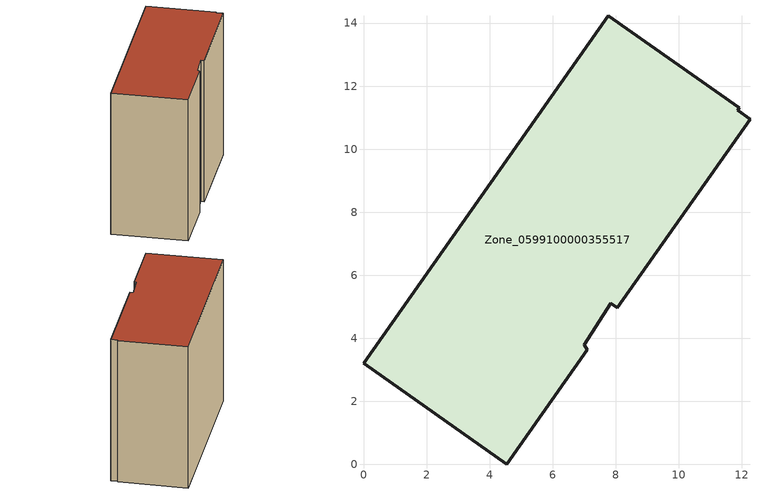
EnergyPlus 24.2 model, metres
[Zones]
Zone_0599100000355517
 floor ground (C_G): 12.26,10.95 8.05,4.98 7.85,5.11 7.01,3.79 7.1,3.63 4.54,0 0,3.2 7.77,14.23 11.92,11.31 11.87,11.23 z3.41
 wall outside (C_F): 11.92,11.31 7.77,14.23 0,3.2 4.54,0 7.1,3.63 7.01,3.79 7.85,5.11 8.05,4.98 12.26,10.95 11.87,11.23 11.92,11.31 z3.41:14.67
 roof outside (C_R): 7.01,3.79 7.85,5.11 8.05,4.98 12.26,10.95 11.87,11.23 11.92,11.31 7.77,14.23 0,3.2 4.54,0 7.1,3.63 z14.67
[BUILDING]
Pand.0599100000355517: North Axis=0; Terrain=City; Loads Convergence Tolerance Value=0.04; Temperature Convergence Tolerance Value=0.4; Solar Distribution=FullExterior; Maximum Number of Warmup Days=25; Minimum Number of Warmup Days=1
[Site:Location]
Rotterdam.The.Hague.AP_ZH_NLD Design_Conditions: Latitude=51.96; Longitude=4.45; Time Zone=1; Elevation=-4.5
[SITE:GROUNDTEMPERATURE:BUILDINGSURFACE]
18, 18, 18, 18, 18, 18, 18, 18, 18, 18, 18, 18
[MATERIAL] Thermal Absorptance=0.9; Solar Absorptance=0.7; Visible Absorptance=0.7
Name | Roughness | Thickness | Conductivity | Density | Specific Heat
G.TC.1992-2005 | MediumSmooth | 0.15 | 0.06 | 540 | 1210
F.TC.1992-2005 | Rough | 0.3 | 0.12 | 1920 | 840
R.TC.1992-2005 | MediumRough | 0.2 | 0.08 | 1500 | 1000
[CONSTRUCTION]
C_G: G.TC.1992-2005
C_F: F.TC.1992-2005
C_R: R.TC.1992-2005
[ZONE]
Zone_0599100000355517: Type=1; Multiplier=1; Ceiling Height=Autocalculate; Volume=Autocalculate; Floor Area=autocalculate; Part of Total Floor Area=Yes
[ZONEINFILTRATION:DESIGNFLOWRATE]
Infil_Zone_0599100000355517: Zone or ZoneList or Space or SpaceList=Zone_0599100000355517; Schedule=AlwaysOn; Design Flow Rate Calculation Method=Flow/Area; Flow Rate per Floor Area=0.0015; Constant Term Coefficient=1; Temperature Term Coefficient=0; Velocity Term Coefficient=0; Velocity Squared Term Coefficient=0
[HVACTEMPLATE:ZONE:IDEALLOADSAIRSYSTEM]
Zone_0599100000355517: Maximum Heating Supply Air Temperature=50; Minimum Cooling Supply Air Temperature=13; Maximum Heating Supply Air Humidity Ratio=0.0156; Minimum Cooling Supply Air Humidity Ratio=0.0077; Heating Limit=NoLimit; Cooling Limit=NoLimit; Dehumidification Control Type=ConstantSensibleHeatRatio; Cooling Sensible Heat Ratio=0.7; Dehumidification Setpoint=60; Humidification Control Type=None; Humidification Setpoint=30; Outdoor Air Method=None; Outdoor Air Flow Rate per Person=0.00944; Outdoor Air Flow Rate per Zone Floor Area=0; Outdoor Air Flow Rate per Zone=0; Demand Controlled Ventilation Type=None; Outdoor Air Economizer Type=NoEconomizer; Heat Recovery Type=None; Sensible Heat Recovery Effectiveness=0.7; Latent Heat Recovery Effectiveness=0.65
[ZONECONTROL:THERMOSTAT]
ThermostatControl_Zone_0599100000355517: Zone or ZoneList=Zone_0599100000355517; Control Type Schedule=DualSetpointControlType; Control 1=Thermostat_Zone_0599100000355517; Temperature Difference Between Cutout And Setpoint=0
[THERMOSTATSETPOINT:DUALSETPOINT]
Thermostat_Zone_0599100000355517: Heating Setpoint Temperature Schedule=HeatingSetpoint_Zone_0599100000355517; Cooling Setpoint Temperature Schedule=CoolingSetpoint_Zone_0599100000355517
[SCHEDULE:COMPACT]
HeatingSetpoint_Zone_0599100000355517: Through: 12/31, For: AllDays, Until: 24:00, 21
CoolingSetpoint_Zone_0599100000355517: Through: 12/31, For: AllDays, Until: 24:00, 24
DualSetpointControlType: Through: 12/31, For: AllDays, Until: 24:00, 4
AlwaysOn: Through: 12/31, For: AllDays, Until: 24:00, 1
